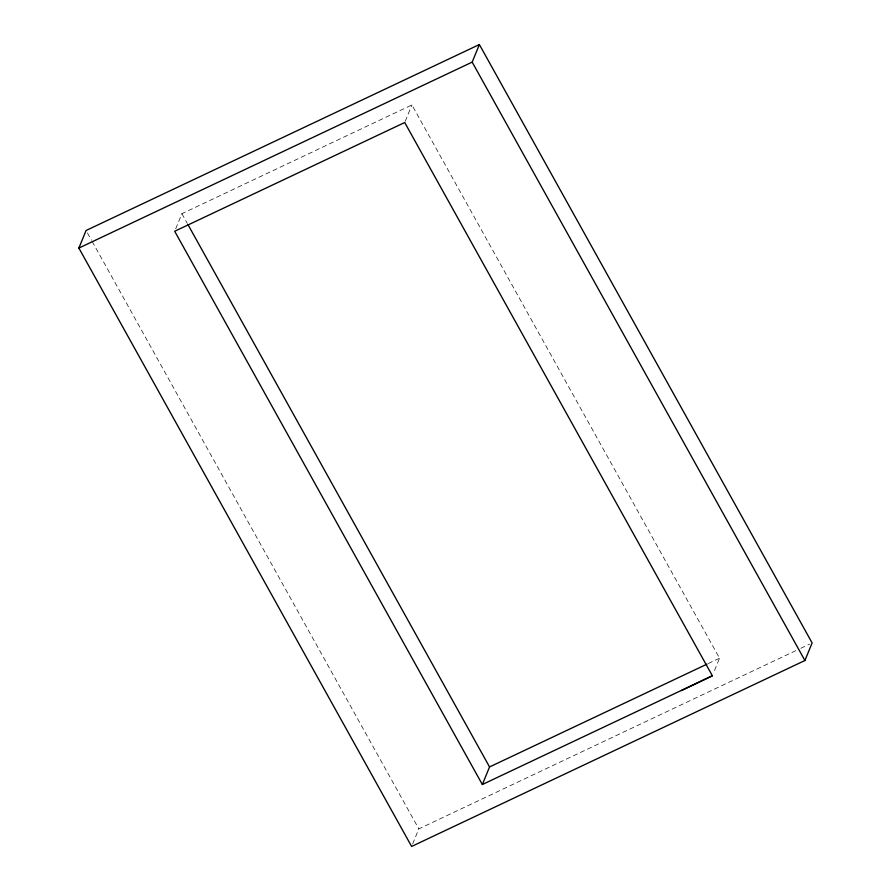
<?xml version="1.0" encoding="UTF-8"?>
<svg xmlns="http://www.w3.org/2000/svg" width="891" height="891" viewBox="0 0 891 891"><rect width="100%" height="100%" fill="white"/><g stroke="black" fill="none" stroke-linecap="round" stroke-linejoin="round"><path stroke-width="0.67" stroke-dasharray="4.46 3.34" d="M175.716 228.742L181.898 213.684L411.92 104.938L719.572 658.204L713.401 673.262M405.227 121.254L411.92 104.938M412.656 843.944L418.826 828.886L795.786 650.664M708.256 663.55L719.572 658.204M800.82 648.292L809.607 644.137M181.898 213.684L187.299 223.418M87.429 232.919L91.495 240.214M92.163 241.428L418.826 828.886"/><path stroke-width="1.34" d="M78.876 248.054L86.082 230.491L479.38 44.55L812.124 642.946L804.918 660.509L411.62 846.45L78.876 248.054L472.174 62.114L479.38 44.55M681.481 690.581L712.366 675.768L404.714 122.513L174.692 231.259L482.343 784.525L489.549 766.951L706.997 664.14M482.343 784.525L712.366 675.768M472.174 62.114L804.918 660.509M187.979 224.632L489.549 766.951"/></g></svg>
